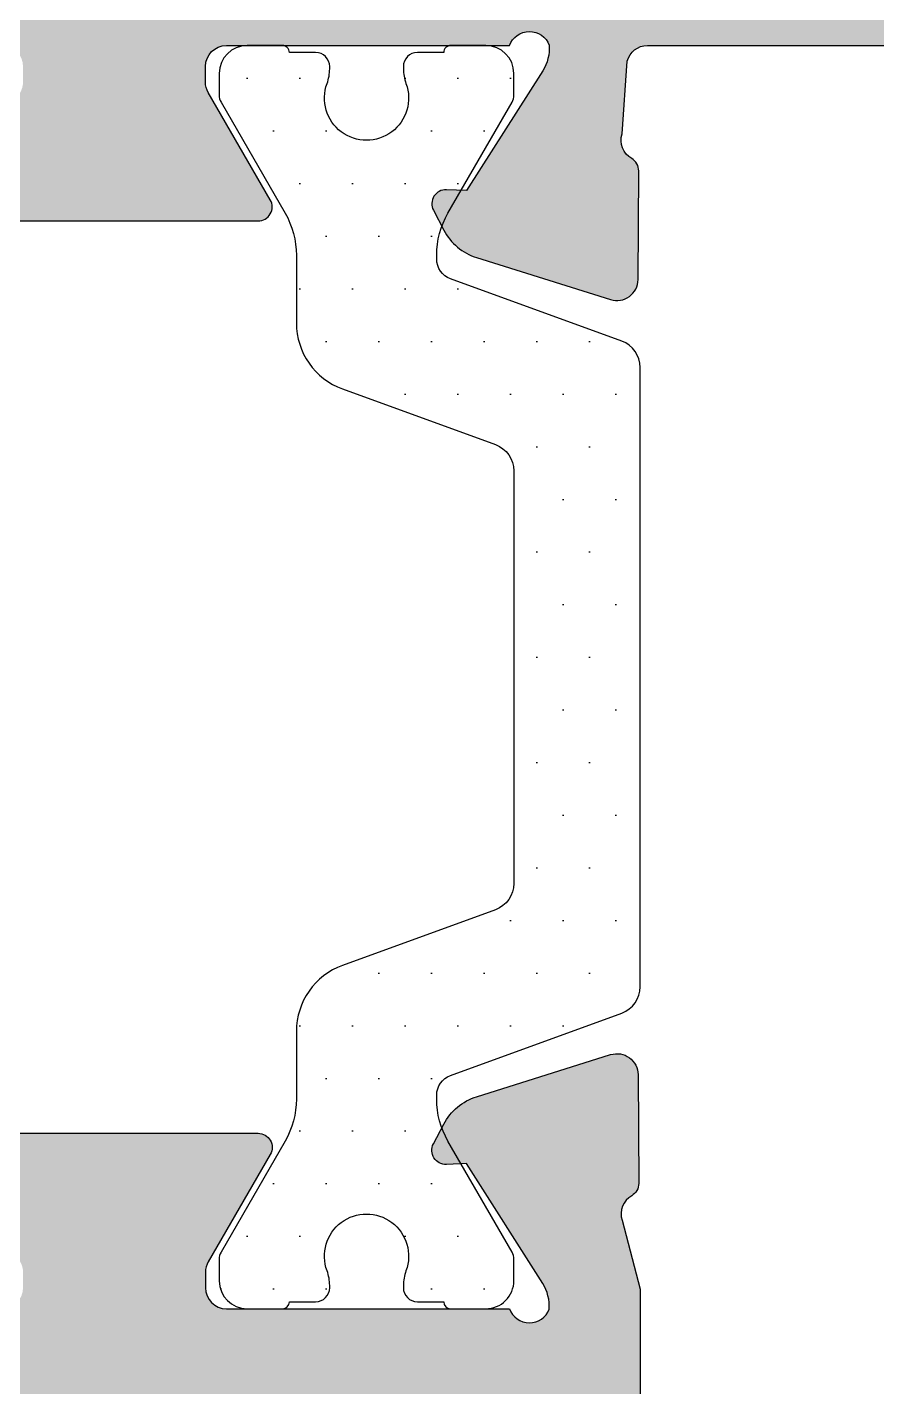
# Model space of a CAD drawing. Extents: x 0 to 1130, y -960 to 577.
# Drawn here: x 1054.22 to 1066.33, y 89.36 to 108.73 of the extents above; entities that cross this region are included whole.
import ezdxf

# ---------------------------------------------------------------- set-up
doc = ezdxf.new("R2010")
doc.units = 0
doc.header["$LTSCALE"] = 7.5
doc.header["$MEASUREMENT"] = 0
for name, color, linetype in [('FILL', 8, 'CONTINUOUS'), ('GOMMA', 3, 'CONTINUOUS'), ('GROSSA', 4, 'CONTINUOUS')]:
    doc.layers.add(name, color=color, linetype=linetype)

msp = doc.modelspace()

# ---------------------------------------------------------------- hatches: boundary and pattern name
at = {"layer": 'FILL'}
h = msp.add_hatch(color=253, dxfattribs=at)
edge = h.paths.add_edge_path()
edge.add_line((1071.757876685496, 124.6690669988194), (1071.757876685496, 114.2674926050576))
edge.add_arc((1071.457876685496, 114.2674926050576), 0.2999999999999545, -90, 0, ccw=False)
edge.add_line((1071.457876685496, 113.9674926050576), (1070.757876685496, 113.9674926050576))
edge.add_arc((1070.757876685496, 113.6674926050577), 0.2999999999999261, 89.99999999999457, 180.0000000000054)
edge.add_line((1070.457876685496, 113.6674926050576), (1070.457876685496, 110.7674926050578))
edge.add_arc((1070.157876685496, 110.7674926050578), 0.2999999999999261, -90.0000000000054, 5.4001247917767614e-12, ccw=False)
edge.add_line((1070.157876685496, 110.4674926050578), (1067.407876685496, 110.4674926050576))
edge.add_arc((1067.407876685496, 110.7674926050577), 0.3000000000000682, 179.9999999999783, 269.9999999999783, ccw=False)
edge.add_line((1067.107876685496, 110.7674926050578), (1067.107876685496, 113.6674926050576))
edge.add_arc((1066.807876685496, 113.6674926050577), 0.3000000000000114, 359.9999999999891, 465.0000000000055)
edge.add_line((1066.730230971965, 113.9572703529444), (1065.680230971965, 113.6759237008918))
edge.add_arc((1065.757876685496, 113.3861459530052), 0.2999999999998942, 105.0000000000111, 180.0000000000326)
edge.add_line((1065.457876685496, 113.386145953005), (1065.457876685496, 110.7674926050578))
edge.add_arc((1065.157876685496, 110.7674926050578), 0.3000000000000114, 269.99999999998914, 359.99999999998914, ccw=False)
edge.add_line((1065.157876685496, 110.4674926050578), (1045.761975291049, 110.4674926050577))
edge.add_arc((1045.761975291049, 110.1674926050578), 0.2999999999999545, 90, 180)
edge.add_line((1045.461975291049, 110.1674926050578), (1045.461975291049, 108.7674926050577))
edge.add_arc((1045.761975291049, 108.7674926050577), 0.2999999999999545, 180, 270)
edge.add_line((1045.761975291049, 108.4674926050577), (1047.664801458453, 108.4674926050576))
edge.add_arc((1047.664801458453, 108.1674926050576), 0.3000000000000114, 14.766462339512486, 89.99999999998909, ccw=False)
edge.add_line((1047.954893282328, 108.2439565424452), (1048.228348790632, 107.2065105272018))
edge.add_arc((1047.942079386398, 107.1167896923905), 0.2999999999999837, -60.367342136692514, 17.401720677075218, ccw=False)
edge.add_arc((1048.189298080066, 106.6821830685327), 0.1999999999999893, 119.6326578632553, 180.4017206770343)
edge.add_line((1047.989302995946, 106.6807808103242), (1048.000169321323, 105.1309865967385))
edge.add_arc((1048.300161947503, 105.1330899840516), 0.2999999999999421, 180.4017206770994, 287.4017206770999)
edge.add_line((1048.389882782314, 104.8468205798172), (1050.299692590587, 105.4453816827315))
edge.add_arc((1050.06043703109, 106.2087667606901), 0.8000000000000822, 287.4017206770994, 332.4017206771016)
edge.add_line((1050.769411024928, 105.838151223966), (1050.916340297856, 106.1192215599804))
edge.add_arc((1050.739096799397, 106.2118754441616), 0.2000000000000967, 332.4017206770346, 452.4017206770772)
edge.add_line((1050.730715667627, 106.4116997585738), (1050.442294113336, 106.3996026368653))
edge.add_line((1050.442294113336, 106.3996026368653), (1049.358230903455, 108.1076995332512))
edge.add_arc((1049.864818003524, 108.4292108239446), 0.6000000000001395, 180.0000000000244, 212.4017206771216, ccw=False)
edge.add_line((1049.264818003524, 108.4292108239443), (1049.264818003524, 108.4674926050576))
edge.add_arc((1049.547660715999, 108.3674926050576), 0.2999999999999668, 19.471220634497627, 160.5287793655025, ccw=False)
edge.add_line((1049.830503428473, 108.4674926050576), (1053.864818003524, 108.4674926050577))
edge.add_arc((1053.864818003524, 108.1674926050576), 0.3000000000000682, 2.1714186004828662e-11, 90.00000000002171, ccw=False)
edge.add_line((1054.164818003524, 108.1674926050578), (1054.164818003524, 107.9478773627869))
edge.add_arc((1053.864818003525, 107.9478773627871), 0.2999999999997272, 329.9999999999623, 359.99999999996743, ccw=False)
edge.add_line((1054.12462562466, 107.7978773627871), (1053.241057572821, 106.2674926050577))
edge.add_arc((1053.414262653578, 106.1674926050578), 0.1999999999999693, 150.0000000000391, 270.0000000000326)
edge.add_line((1053.414262653578, 105.9674926050578), (1057.515373353471, 105.9674926050576))
edge.add_arc((1057.515373353471, 106.1674926050575), 0.1999999999999176, 269.9999999999919, 390.0000000000236)
edge.add_line((1057.688578434228, 106.2674926050576), (1056.805010382389, 107.7978773627872))
edge.add_arc((1057.064818003524, 107.9478773627868), 0.2999999999997, 179.9999999999566, 209.9999999999528, ccw=False)
edge.add_line((1056.764818003524, 107.947877362787), (1056.764818003524, 108.1674926050578))
edge.add_arc((1057.064818003524, 108.1674926050578), 0.2999999999999545, 90, 180, ccw=False)
edge.add_line((1057.064818003524, 108.4674926050577), (1061.099132578575, 108.4674926050576))
edge.add_arc((1061.381975291049, 108.3674926050576), 0.2999999999999133, 20.314509662795103, 160.5287793654988, ccw=False)
edge.add_arc((1061.064818003524, 108.4292108239443), 0.5999999999999617, -32.40172067710017, 4.055507997119719, ccw=False)
edge.add_line((1061.571405103593, 108.1076995332512), (1060.487341893712, 106.3996026368653))
edge.add_line((1060.487341893712, 106.3996026368653), (1060.198920339421, 106.4116997585736))
edge.add_arc((1060.190539207651, 106.2118754441616), 0.1999999999998875, 87.59827932288778, 207.5982793229192)
edge.add_line((1060.013295709192, 106.1192215599806), (1060.16022498212, 105.838151223966))
edge.add_arc((1060.869198975958, 106.2087667606901), 0.8000000000000586, 207.5982793228985, 252.5982793229023)
edge.add_line((1060.629943416461, 105.4453816827315), (1062.539753224734, 104.8468205798172))
edge.add_arc((1062.629474059545, 105.1330899840516), 0.2999999999999499, 252.5982793229001, 359.5982793229006)
edge.add_line((1062.929466685724, 105.1309865967385), (1062.940333011102, 106.6807808103242))
edge.add_arc((1062.740337926982, 106.6821830685328), 0.1999999999999884, 359.5982793229617, 420.3673421367426)
edge.add_arc((1062.98755662065, 107.1167896923906), 0.3000000000000433, 162.5982793229135, 240.3673421366918, ccw=False)
edge.add_line((1062.701287216416, 107.2065105272019), (1062.774742724713, 108.2439565424436))
edge.add_arc((1063.064834548589, 108.1674926050576), 0.3000000000000134, 90.0000000000054, 165.2335376608022, ccw=False)
edge.add_line((1063.064834548589, 108.4674926050576), (1075.657876685496, 108.4674926050576))
edge.add_arc((1075.657876685496, 108.1674926050576), 0.3000000000000114, 1.0913936421275139e-11, 90.00000000001091, ccw=False)
edge.add_line((1075.957876685496, 108.1674926050576), (1075.957876685496, 107.7674926050576))
edge.add_arc((1076.257876685496, 107.7674926050575), 0.2999999999999545, 179.9999999999973, 270)
edge.add_line((1076.257876685496, 107.4674926050576), (1078.133612616784, 107.4674926050576))
edge.add_arc((1078.133612616784, 107.7674926050574), 0.2999999999998408, 270.0000000000109, 315.0000000000077)
edge.add_line((1078.34574465114, 107.5553605707016), (1078.870008719852, 108.0796246394135))
edge.add_arc((1078.657876685496, 108.2917566737693), 0.2999999999999843, 315.0000000000326, 360.0000000000407)
edge.add_line((1078.957876685496, 108.2917566737696), (1078.957876685496, 108.3674926050577))
edge.add_arc((1078.657876685496, 108.3674926050577), 0.2999999999999545, 0, 90)
edge.add_line((1078.657876685496, 108.6674926050576), (1077.757876685496, 108.6674926050576))
edge.add_arc((1077.757876685496, 108.9674926050578), 0.3000000000001251, 180.0000000000109, 270.00000000001086, ccw=False)
edge.add_line((1077.457876685496, 108.9674926050577), (1077.457876685496, 112.1674926050576))
edge.add_arc((1077.757876685496, 112.1674926050576), 0.3000000000000398, 89.99999999997289, 179.9999999999837, ccw=False)
edge.add_line((1077.757876685496, 112.4674926050576), (1085.657876685496, 112.4674926050576))
edge.add_arc((1085.657876685496, 112.1674926050576), 0.2999999999999829, -1.63140612130519e-11, 89.9999999999946, ccw=False)
edge.add_line((1085.957876685496, 112.1674926050575), (1085.957876685496, 108.9674926050576))
edge.add_arc((1085.657876685496, 108.9674926050575), 0.2999999999998977, -90.00000000001091, 1.0913936421275139e-11, ccw=False)
edge.add_line((1085.657876685496, 108.6674926050576), (1084.757876685496, 108.6674926050576))
edge.add_arc((1084.757876685496, 108.3674926050577), 0.2999999999999829, 90.00000000000541, 180.0000000000163)
edge.add_line((1084.457876685496, 108.3674926050576), (1084.457876685496, 108.2917566737696))
edge.add_arc((1084.757876685496, 108.2917566737697), 0.3000000000001819, 180.000000000019, 225.0000000000134)
edge.add_line((1084.54574465114, 108.0796246394135), (1085.070008719852, 107.5553605707016))
edge.add_arc((1085.282140754208, 107.7674926050574), 0.2999999999998135, 224.9999999999885, 269.9999999999891)
edge.add_line((1085.282140754208, 107.4674926050576), (1087.157876685496, 107.4674926050577))
edge.add_arc((1087.157876685496, 107.7674926050578), 0.3000000000000682, 270, 360)
edge.add_line((1087.457876685496, 107.7674926050578), (1087.457876685496, 160.4702124455451))
edge.add_arc((1085.457876685496, 160.4702124455451), 1.999999999999972, 2.442665995364016e-12, 90.00000000000081)
edge.add_line((1085.457876685496, 162.470212445545), (1075.957876685496, 162.470212445545))
edge.add_arc((1075.957876685496, 161.470212445545), 1, 90, 180)
edge.add_line((1074.957876685496, 161.470212445545), (1074.957876685496, 153.2674926050578))
edge.add_arc((1074.657876685496, 153.2674926050577), 0.2999999999999829, -89.99999999999471, 1.63140612130519e-11, ccw=False)
edge.add_line((1074.657876685496, 152.9674926050577), (1064.257876685496, 152.9674926050577))
edge.add_arc((1064.257876685496, 152.6674926050577), 0.3000000000000114, 90.00000000001086, 180.0000000000109)
edge.add_line((1063.957876685496, 152.6674926050576), (1063.957876685496, 151.7674926050578))
edge.add_arc((1064.257876685496, 151.7674926050578), 0.3000000000000398, 179.9999999999946, 270.0000000000054)
edge.add_line((1064.257876685496, 151.4674926050577), (1065.157876685496, 151.4674926050577))
edge.add_arc((1065.157876685496, 151.1674926050577), 0.3000000000000114, -1.0913936421275139e-11, 89.99999999998909, ccw=False)
edge.add_line((1065.457876685496, 151.1674926050576), (1065.457876685496, 147.4674926050576))
edge.add_line((1065.457876685496, 147.4674926050576), (1066.457876685496, 147.4674926050577))
edge.add_line((1066.457876685496, 147.4674926050577), (1066.457876685496, 142.265918211296))
edge.add_line((1066.457876685496, 142.265918211296), (1066.757876685496, 141.9674926050577))
edge.add_line((1066.757876685496, 141.9674926050577), (1066.457876685496, 141.6690669988194))
edge.add_line((1066.457876685496, 141.6690669988194), (1066.457876685496, 136.4674926050577))
edge.add_line((1066.457876685496, 136.4674926050577), (1065.457876685496, 136.4674926050577))
edge.add_line((1065.457876685496, 136.4674926050577), (1065.457876685496, 130.6488392571104))
edge.add_arc((1065.757876685496, 130.6488392571103), 0.3000000000000114, 179.9999999999891, 254.9999999999945)
edge.add_line((1065.680230971965, 130.3590615092236), (1066.730230971965, 130.0777148571709))
edge.add_arc((1066.807876685496, 130.3674926050576), 0.299999999999982, 255.0000000000102, 360.0000000000109)
edge.add_line((1067.107876685496, 130.3674926050577), (1067.107876685496, 133.2674926050578))
edge.add_arc((1067.407876685496, 133.2674926050578), 0.2999999999999545, 90, 180, ccw=False)
edge.add_line((1067.407876685496, 133.5674926050577), (1070.157876685496, 133.5674926050577))
edge.add_arc((1070.157876685496, 133.2674926050578), 0.2999999999999261, -5.5138116294983774e-12, 90.0000000000054, ccw=False)
edge.add_line((1070.457876685496, 133.2674926050578), (1070.457876685496, 130.3674926050577))
edge.add_arc((1070.757876685496, 130.3674926050577), 0.3000000000000114, 180.0000000000109, 270.0000000000109)
edge.add_line((1070.757876685496, 130.0674926050577), (1071.457876685496, 130.0674926050577))
edge.add_arc((1071.457876685496, 129.7674926050578), 0.2999999999998977, -1.0913936421275139e-11, 90.00000000001091, ccw=False)
edge.add_line((1071.757876685496, 129.7674926050578), (1071.757876685496, 125.265918211296))
edge.add_line((1071.757876685496, 125.265918211296), (1072.057876685496, 124.9674926050577))
edge.add_line((1072.057876685496, 124.9674926050577), (1071.757876685496, 124.6690669988194))
edge = h.paths.add_edge_path(flags=16)
edge.add_line((1072.157876685496, 131.8674926050578), (1072.157876685496, 134.0674926050579))
edge.add_arc((1070.984983010997, 133.880020195659), 1.187781745930467, 9.081199323082894, 91.30765849238456)
edge.add_line((1070.957876685496, 135.0674926050579), (1068.257876685496, 135.0674926050577))
edge.add_arc((1068.257876685496, 135.3674926050577), 0.3000000000000114, 180.0000000000109, 270.00000000001086, ccw=False)
edge.add_line((1067.957876685496, 135.3674926050577), (1067.957876685496, 147.9609545829038))
edge.add_line((1067.957876685496, 147.9609545829038), (1066.957876685496, 148.9609545829038))
edge.add_line((1066.957876685496, 148.9609545829038), (1066.957876685496, 151.1674926050576))
edge.add_arc((1067.257876685496, 151.1674926050576), 0.3000000000000682, 90, 180, ccw=False)
edge.add_line((1067.257876685496, 151.4674926050577), (1071.857876685496, 151.4674926050576))
edge.add_arc((1071.857876685496, 151.1674926050576), 0.2999999999999545, 0, 90, ccw=False)
edge.add_line((1072.157876685496, 151.1674926050576), (1072.157876685496, 149.7674926050578))
edge.add_arc((1072.457876685496, 149.7674926050578), 0.3000000000000682, 180, 269.9999999999783)
edge.add_line((1072.457876685496, 149.4674926050577), (1073.157876685496, 149.4674926050577))
edge.add_arc((1073.157876685496, 149.7674926050577), 0.3000000000000114, 270.0000000000109, 360.0000000000109)
edge.add_line((1073.457876685496, 149.7674926050578), (1073.457876685496, 151.1674926050578))
edge.add_arc((1073.757876685496, 151.1674926050577), 0.3000000000001251, 89.99999999998909, 179.9999999999891, ccw=False)
edge.add_line((1073.757876685496, 151.4674926050578), (1075.457876685496, 151.4674926050577))
edge.add_arc((1075.457876685496, 152.4674926050577), 1, 270, 360)
edge.add_line((1076.457876685496, 152.4674926050577), (1076.457876685496, 160.6702124455451))
edge.add_arc((1076.757876685496, 160.6702124455451), 0.3000000000000114, 90.00000000001091, 180.0000000000109, ccw=False)
edge.add_line((1076.757876685496, 160.9702124455451), (1085.457876685496, 160.9702124455451))
edge.add_arc((1085.457876685496, 160.4702124455451), 0.5, 0, 90, ccw=False)
edge.add_line((1085.957876685496, 160.4702124455451), (1085.957876685496, 153.2674926050577))
edge.add_arc((1085.657876685496, 153.2674926050577), 0.3000000000000966, 269.99999999998374, 359.99999999999454, ccw=False)
edge.add_line((1085.657876685496, 152.9674926050576), (1084.757876685496, 152.9674926050578))
edge.add_arc((1084.757876685496, 152.6674926050578), 0.3000000000000114, 90.00000000001086, 180.0000000000109)
edge.add_line((1084.457876685496, 152.6674926050578), (1084.457876685496, 151.7674926050578))
edge.add_arc((1084.757876685496, 151.7674926050577), 0.3000000000000114, 179.9999999999891, 269.9999999999891)
edge.add_line((1084.757876685496, 151.4674926050577), (1085.657876685496, 151.4674926050577))
edge.add_arc((1085.657876685496, 151.1674926050576), 0.3000000000001251, 1.0913936421275139e-11, 90.00000000001091, ccw=False)
edge.add_line((1085.957876685496, 151.1674926050576), (1085.957876685496, 114.2674926050574))
edge.add_arc((1085.657876685496, 114.2674926050574), 0.2999999999999545, -90, 0, ccw=False)
edge.add_line((1085.657876685496, 113.9674926050575), (1076.957876685496, 113.9674926050577))
edge.add_arc((1076.957876685496, 112.9674926050577), 1, 90, 180)
edge.add_line((1075.957876685496, 112.9674926050577), (1075.957876685496, 110.9674926050577))
edge.add_arc((1075.457876685496, 110.9674926050577), 0.5, -90, 0, ccw=False)
edge.add_line((1075.457876685496, 110.4674926050577), (1073.957876685496, 110.4674926050577))
edge.add_arc((1073.957876685496, 110.9674926050577), 0.5, 180, 270, ccw=False)
edge.add_line((1073.457876685496, 110.9674926050577), (1073.457876685496, 131.0674926050577))
edge.add_arc((1072.957876685496, 131.0674926050577), 0.5, 0, 90)
edge.add_line((1072.957876685496, 131.5674926050577), (1072.457876685496, 131.5674926050577))
edge.add_arc((1072.457876685496, 131.8674926050577), 0.2999999999999829, 179.9999999999837, 269.9999999999946, ccw=False)
edge = h.paths.add_edge_path(flags=16)
edge.add_line((1061.560333011102, 87.46749260505783), (1061.560333011102, 85.46749260505794))
edge.add_arc((1061.260333011102, 85.46749260505787), 0.3000000000000114, -89.99999999998909, 1.3585577107733116e-11, ccw=False)
edge.add_line((1061.260333011102, 85.16749260505787), (1060.860333011102, 85.16749260505787))
edge.add_arc((1060.860333011102, 84.86749260505792), 0.2999999999999545, 90, 180)
edge.add_line((1060.560333011102, 84.86749260505792), (1060.560333011102, 84.26749260505778))
edge.add_arc((1060.260333011102, 84.26749260505778), 0.2999999999999545, -90, 0, ccw=False)
edge.add_line((1060.260333011102, 83.96749260505783), (1050.460333011102, 83.96749260505771))
edge.add_arc((1050.460333011102, 84.26749260505784), 0.3000000000001251, 180.0000000000109, 270.00000000001086, ccw=False)
edge.add_line((1050.160333011102, 84.26749260505778), (1050.160333011102, 88.66749260505776))
edge.add_arc((1050.460333011102, 88.66749260505765), 0.3000000000000682, 89.99999999997829, 179.9999999999783, ccw=False)
edge.add_line((1050.460333011102, 88.96749260505771), (1060.260333011102, 88.96749260505771))
edge.add_arc((1060.260333011102, 88.66749260505776), 0.2999999999999545, 0, 90, ccw=False)
edge.add_line((1060.560333011102, 88.66749260505776), (1060.560333011102, 88.06749260505774))
edge.add_arc((1060.860333011102, 88.06749260505774), 0.2999999999999545, 180, 270)
edge.add_line((1060.860333011102, 87.76749260505778), (1061.260333011102, 87.76749260505778))
edge.add_arc((1061.260333011102, 87.46749260505781), 0.2999999999999687, 2.6716406864579767e-12, 90, ccw=False)
edge = h.paths.add_edge_path()
edge.add_line((1047.989302995946, 92.25420439979132), (1048.000169321323, 93.80399861337708))
edge.add_arc((1048.300161947503, 93.80189522606396), 0.2999999999999421, 72.59827932290011, 179.5982793229006, ccw=False)
edge.add_line((1048.389882782314, 94.08816463029837), (1050.299692590587, 93.48960352738402))
edge.add_arc((1050.06043703109, 92.7262184494254), 0.8000000000000822, 27.598279322898406, 72.59827932290062, ccw=False)
edge.add_line((1050.769411024928, 93.09683398614959), (1050.916340297856, 92.81576365013507))
edge.add_arc((1050.739096799397, 92.7231097659539), 0.1999999999999937, -92.40172067709472, 27.59827932294411, ccw=False)
edge.add_line((1050.730715667627, 92.52328545154182), (1050.442294113336, 92.53538257325022))
edge.add_line((1050.442294113336, 92.53538257325022), (1049.358230903455, 90.82728567686445))
edge.add_arc((1049.864818003524, 90.505774386171), 0.600000000000338, 147.598279322884, 179.999999999981)
edge.add_line((1049.264818003524, 90.5057743861712), (1049.264818003524, 90.46749260505794))
edge.add_arc((1049.547660715999, 90.56749260505796), 0.2999999999999668, 199.4712206344975, 340.5287793655024)
edge.add_line((1049.830503428473, 90.46749260505794), (1053.864818003524, 90.46749260505771))
edge.add_arc((1053.864818003524, 90.76749260505778), 0.3000000000000682, 269.9999999999783, 359.9999999999783)
edge.add_line((1054.164818003524, 90.76749260505767), (1054.164818003524, 90.98710784732839))
edge.add_arc((1053.864818003524, 90.98710784732833), 0.3000000000001535, 1.085629331272325e-11, 30.00000000001576)
edge.add_line((1054.12462562466, 91.13710784732848), (1053.241057572821, 92.66749260505776))
edge.add_arc((1053.414262653578, 92.76749260505768), 0.200000000000047, 89.99999999998369, 209.9999999999668, ccw=False)
edge.add_line((1053.414262653578, 92.96749260505771), (1057.515373353471, 92.96749260505771))
edge.add_arc((1057.515373353471, 92.76749260505778), 0.1999999999999318, -30.00000000002001, 90.00000000000807, ccw=False)
edge.add_line((1057.688578434228, 92.66749260505776), (1056.805010382389, 91.13710784732825))
edge.add_arc((1057.064818003524, 90.98710784732862), 0.2999999999997, 150.0000000000472, 180.0000000000434)
edge.add_line((1056.764818003524, 90.98710784732839), (1056.764818003524, 90.76749260505767))
edge.add_arc((1057.064818003524, 90.76749260505767), 0.2999999999999545, 180, 270)
edge.add_line((1057.064818003524, 90.46749260505771), (1061.099132578574, 90.46749260505771))
edge.add_arc((1061.381975291049, 90.56749260505774), 0.2999999999999133, 199.4712206345012, 339.6854903372049)
edge.add_arc((1061.064818003523, 90.505774386171), 0.5999999999999617, 355.9444920028803, 392.4017206771002)
edge.add_line((1061.571405103593, 90.82728567686411), (1060.487341893712, 92.53538257324999))
edge.add_line((1060.487341893712, 92.53538257324999), (1060.198920339421, 92.5232854515416))
edge.add_arc((1060.190539207651, 92.7231097659537), 0.2000000000000117, 152.4017206770669, 272.4017206770863, ccw=False)
edge.add_line((1060.013295709191, 92.81576365013484), (1060.160224982119, 93.09683398614936))
edge.add_arc((1060.869198975957, 92.72621844942519), 0.8000000000000586, 107.4017206770977, 152.4017206771015, ccw=False)
edge.add_line((1060.62994341646, 93.48960352738379), (1062.539753224734, 94.08816463029814))
edge.add_arc((1062.629474059545, 93.80189522606373), 0.2999999999999499, 0.40172067709937664, 107.40172067709989, ccw=False)
edge.add_line((1062.929466685724, 93.80399861337685), (1062.940333011101, 92.2542043997912))
edge.add_arc((1062.740337926982, 92.25280214158268), 0.1999999999999884, -60.36734213674259, 0.4017206770383268, ccw=False)
edge.add_arc((1062.98755662065, 91.81819551772483), 0.3000000000001084, 119.6326578633136, 197.4017206770962)
edge.add_line((1062.701287216415, 91.72847468291343), (1062.960333011102, 90.74569679287958))
edge.add_line((1062.960333011102, 90.74569679287958), (1062.960333011102, 82.76749260505767))
edge.add_arc((1062.660333011102, 82.76749260505767), 0.2999999999999545, -90, 0, ccw=False)
edge.add_line((1062.660333011102, 82.46749260505771), (1040.260333011102, 82.46749260505794))
edge.add_arc((1040.260333011102, 82.76749260505795), 0.3000000000000114, 180.0000000000109, 270.00000000001086, ccw=False)
edge.add_line((1039.960333011102, 82.7674926050579), (1039.960333011102, 83.66749260505776))
edge.add_arc((1040.260333011102, 83.66749260505784), 0.2999999999999829, 90.0000000000054, 180.0000000000163, ccw=False)
edge.add_line((1040.260333011102, 83.96749260505783), (1048.360333011102, 83.96749260505771))
edge.add_arc((1048.360333011102, 84.26749260505778), 0.3000000000000682, 270, 360)
edge.add_line((1048.660333011102, 84.26749260505778), (1048.660333011102, 87.96749260505771))
edge.add_arc((1047.660333011102, 87.96749260505774), 0.9999999999999716, 359.9999999999984, 449.9999999999952)
edge.add_line((1047.660333011102, 88.96749260505771), (1045.259524530164, 88.96749260505794))
edge.add_arc((1045.259524530164, 88.6674926050579), 0.3000000000000398, 90.00000000001629, 180.0000000000271)
edge.add_line((1044.959524530164, 88.66749260505776), (1044.959524530164, 88.2674926050579))
edge.add_arc((1044.659524530164, 88.26749260505787), 0.300000000000054, -105.00000000001722, 5.4001247917767614e-12, ccw=False)
edge.add_line((1044.581878816633, 87.97771485717112), (1044.181878816633, 88.08489453414381))
edge.add_arc((1044.259524530164, 88.37467228203045), 0.2999999999998922, 180.0000000000163, 255.0000000000113, ccw=False)
edge.add_line((1043.959524530164, 88.37467228203036), (1043.959524530164, 90.16749260505776))
edge.add_arc((1044.259524530164, 90.16749260505769), 0.3000000000000256, 89.99999999999193, 179.9999999999864, ccw=False)
edge.add_line((1044.259524530164, 90.46749260505771), (1047.664801458453, 90.4674926050576))
edge.add_arc((1047.664801458453, 90.76749260505761), 0.3000000000000114, 269.9999999999837, 345.2335376604651)
edge.add_line((1047.954893282328, 90.69102866766991), (1048.228348790632, 91.72847468291366))
edge.add_arc((1047.942079386397, 91.81819551772504), 0.3000000000001304, 342.598279322908, 420.367342136683)
edge.add_arc((1048.189298080066, 92.25280214158286), 0.1999999999998836, 179.5982793229818, 240.3673421367649, ccw=False)
h = msp.add_hatch(dxfattribs=at)
h.set_pattern_fill('DOTS', color=2, scale=12, style=0)
h.set_pattern_definition([(0, (926.1105902846175, -8.699583986526704e-07), (0.375, 0.75), [0, -0.75])])
edge = h.paths.add_edge_path()
edge.add_arc((1056.860333011102, 105.4793193006025), 1.199999999999958, 1.4210854715202004e-12, 29.981639368849528, ccw=False)
edge.add_line((1058.060333011102, 105.4793193006025), (1058.060333011102, 104.5142998852092))
edge.add_arc((1059.060333011102, 104.5142998852092), 1.000000000000085, 180, 250)
edge.add_line((1058.718312867776, 103.5746072644232), (1060.897141068432, 102.7815786538047))
edge.add_arc((1060.760333011102, 102.4057016054904), 0.4000000000000074, 1.9895196601282805e-12, 69.99999999999778, ccw=False)
edge.add_line((1061.160333011102, 102.4057016054904), (1061.160333011102, 96.52893625538536))
edge.add_arc((1060.760333011102, 96.52893625538536), 0.4000000000000341, 289.99999999999704, 359.9999999999939, ccw=False)
edge.add_line((1060.897141068432, 96.15305920707101), (1058.718312867776, 95.36003059645259))
edge.add_arc((1059.060333011102, 94.4203379756666), 1.00000000000011, 110.0000000000012, 180.0000000000008)
edge.add_line((1058.060333011102, 94.42033797566648), (1058.060333011102, 93.4553185602731))
edge.add_arc((1056.860333011102, 93.45531856027321), 1.199999999999989, 330.01836063115053, 359.99999999999795, ccw=False)
edge.add_line((1057.89975571436, 92.85565161608577), (1056.987095893892, 91.27370792727436))
edge.add_arc((1057.160333011102, 91.17376343657634), 0.199999999999871, 150.0183606310943, 179.999999999943)
edge.add_line((1056.960333011102, 91.17376343657645), (1056.960333011102, 90.86731893043782))
edge.add_arc((1057.360333011102, 90.86731893043782), 0.3999999999999773, 179.999999999998, 270)
edge.add_line((1057.360333011102, 90.46731893043784), (1057.860333011102, 90.46731893043784))
edge.add_arc((1057.860333011102, 90.56731893043786), 0.09999999999999432, 269.9999999999837, 359.9999999999837)
edge.add_line((1057.960333011102, 90.56731893043775), (1058.335333011102, 90.56731893043775))
edge.add_arc((1058.335333011102, 90.7673189304378), 0.1999999999999744, 270.0000000000163, 360.0000000000122)
edge.add_line((1058.535333011102, 90.7673189304378), (1058.535333011102, 90.79973660322275))
edge.add_arc((1057.935333011102, 90.7997366032256), 0.6000000000004206, 359.9999999997327, 380.3641348061766)
edge.add_arc((1059.060333011102, 91.21731893043773), 0.599999999999971, -20.36413480526818, 200.3641348064429, ccw=False)
edge.add_arc((1060.185333011143, 90.79973660321832), 0.600000000041038, 159.6358651933495, 179.9999999995861)
edge.add_line((1059.585333011102, 90.79973660322264), (1059.585333011102, 90.76731893043768))
edge.add_arc((1059.785333011102, 90.76731893043768), 0.1999999999999886, 180, 270)
edge.add_line((1059.785333011102, 90.56731893043764), (1060.160333011102, 90.56731893043764))
edge.add_arc((1060.260333011102, 90.56731893043775), 0.09999999999993747, 180.0000000000407, 270.0000000000488)
edge.add_line((1060.260333011102, 90.46731893043784), (1060.760333011102, 90.46731893043784))
edge.add_arc((1060.760333011102, 90.8673189304377), 0.3999999999999062, 269.9999999999919, 359.9999999999857)
edge.add_line((1061.160333011102, 90.86731893043759), (1061.160333011102, 91.17376343657622))
edge.add_arc((1060.960333011102, 91.17376343657634), 0.2000000000000455, 4.071109992272376e-12, 29.98163936886262)
edge.add_line((1061.133570128312, 91.27370792727424), (1060.220910307844, 92.85565161608542))
edge.add_arc((1061.260333011101, 93.45531856027264), 1.199999999998543, 180.0000000000237, 209.9816393688737, ccw=False)
edge.add_line((1060.060333011102, 93.45531856027219), (1060.060333011102, 93.51006817599398))
edge.add_arc((1060.360333011102, 93.51006817599387), 0.3000000000000682, 109.9999999999961, 179.9999999999946, ccw=False)
edge.add_line((1060.257726968104, 93.79197596222969), (1062.697141068432, 94.67985008379833))
edge.add_arc((1062.560333011102, 95.05572713211279), 0.4000000000000378, 289.9999999999963, 359.999999999996)
edge.add_line((1062.960333011102, 95.05572713211279), (1062.960333011102, 103.8789107287631))
edge.add_arc((1062.560333011102, 103.878910728763), 0.4000000000000341, 6.106664988409431e-12, 70.00000000000297)
edge.add_line((1062.697141068432, 104.2547877770775), (1060.257726968104, 105.1426618986461))
edge.add_arc((1060.360333011102, 105.4245696848818), 0.299999999999947, 180.0000000000054, 250.0000000000067, ccw=False)
edge.add_line((1060.060333011102, 105.4245696848817), (1060.060333011102, 105.4793193006025))
edge.add_arc((1061.260333011102, 105.4793193006026), 1.200000000000159, 150.0183606311529, 180.0000000000013, ccw=False)
edge.add_line((1060.220910307843, 106.0789862447901), (1061.133570128311, 107.6609299336014))
edge.add_arc((1060.960333011102, 107.7608744242993), 0.2000000000000149, 330.0183606311368, 360.0000000000081)
edge.add_line((1061.160333011102, 107.7608744242993), (1061.160333011102, 108.0673189304381))
edge.add_arc((1060.760333011102, 108.0673189304381), 0.3999999999999773, 359.999999999998, 449.9999999999919)
edge.add_line((1060.760333011102, 108.467318930438), (1060.260333011102, 108.467318930438))
edge.add_arc((1060.260333011102, 108.367318930438), 0.1000000000000085, 89.99999999998371, 179.9999999999919)
edge.add_line((1060.160333011102, 108.367318930438), (1059.785333011102, 108.367318930438))
edge.add_arc((1059.785333011102, 108.167318930438), 0.2000000000000313, 90, 179.9999999999959)
edge.add_line((1059.585333011102, 108.167318930438), (1059.585333011102, 108.134901257653))
edge.add_arc((1060.185333011137, 108.1349012576563), 0.6000000000346688, 180.0000000003148, 200.364134806759)
edge.add_arc((1059.060333011102, 107.7173189304381), 0.5999999999999573, -200.3641348064442, 20.364134805269487, ccw=False)
edge.add_arc((1057.935333011102, 108.1349012576503), 0.6000000000004211, 339.6358651938234, 360.0000000002673)
edge.add_line((1058.535333011102, 108.134901257653), (1058.535333011102, 108.167318930438))
edge.add_arc((1058.335333011102, 108.167318930438), 0.1999999999999318, 359.9999999999918, 450)
edge.add_line((1058.335333011102, 108.367318930438), (1057.960333011102, 108.367318930438))
edge.add_arc((1057.860333011102, 108.367318930438), 0.1000000000000227, 8.142219984544751e-12, 90)
edge.add_line((1057.860333011102, 108.467318930438), (1057.360333011102, 108.4673189304378))
edge.add_arc((1057.360333011102, 108.067318930438), 0.3999999999999346, 89.99999999999186, 179.9999999999939)
edge.add_line((1056.960333011102, 108.067318930438), (1056.960333011102, 107.7608744242992))
edge.add_arc((1057.160333011102, 107.7608744242992), 0.1999999999999886, 179.9999999999878, 209.9816393688344)
edge.add_line((1056.987095893892, 107.6609299336013), (1057.89975571436, 106.0789862447899))

# ---------------------------------------------------------------- linework, layer by layer
at = {"layer": 'GOMMA'}
msp.add_lwpolyline([(1057.89975571436, 106.0789862447899, -0.1315709965249151), (1058.060333011102, 105.4793193006025), (1058.060333011102, 104.5142998852092, 0.3152987888789834), (1058.718312867776, 103.5746072644232), (1060.897141068432, 102.7815786538048, -0.3152987888789685), (1061.160333011102, 102.4057016054904), (1061.160333011102, 96.52893625538536, -0.3152987888789731), (1060.897141068432, 96.15305920707101), (1058.718312867776, 95.36003059645259, 0.3152987888789835), (1058.060333011102, 94.42033797566648), (1058.060333011102, 93.45531856027321, -0.1315709965249134), (1057.89975571436, 92.85565161608577), (1056.987095893892, 91.27370792727436, 0.1315709965249248), (1056.960333011102, 91.17376343657645), (1056.960333011102, 90.86731893043782, 0.414213562373095), (1057.360333011102, 90.46731893043784), (1057.860333011102, 90.46731893043784, 0.4142135623731159), (1057.960333011102, 90.56731893043775), (1058.335333011102, 90.56731893043775, 0.4142135623730846), (1058.535333011102, 90.7673189304378), (1058.535333011102, 90.79973660322275, 0.08908988666291397), (1058.497833011103, 91.00852776683041, -1.437850957509614), (1059.622833011106, 91.00852776684201, 0.08908988666199938), (1059.585333011102, 90.79973660322264), (1059.585333011102, 90.76731893043768, 0.4142135623731054), (1059.785333011102, 90.56731893043764), (1060.160333011102, 90.56731893043764, 0.4142135623731159), (1060.260333011102, 90.46731893043784), (1060.760333011102, 90.46731893043784, 0.414213562373069), (1061.160333011102, 90.86731893043759), (1061.160333011102, 91.17376343657634, 0.1315709965249545), (1061.133570128312, 91.27370792727424), (1060.220910307844, 92.85565161608542, -0.131570996524922), (1060.060333011102, 93.45531856027219), (1060.060333011102, 93.51006817599398, -0.3152987888789811), (1060.257726968104, 93.79197596222969), (1062.697141068432, 94.67985008379844, 0.3152987888789736), (1062.960333011102, 95.05572713211279), (1062.960333011102, 103.8789107287631, 0.3152987888789731), (1062.697141068432, 104.2547877770775), (1060.257726968104, 105.142661898646, -0.315298788878987), (1060.060333011102, 105.4245696848817), (1060.060333011102, 105.4793193006025, -0.1315709965249166), (1060.220910307843, 106.0789862447901), (1061.133570128312, 107.6609299336013, 0.131570996525011), (1061.160333011102, 107.7608744242993), (1061.160333011102, 108.0673189304381, 0.414213562373069), (1060.760333011102, 108.467318930438), (1060.260333011102, 108.467318930438, 0.4142135623731159), (1060.160333011102, 108.367318930438), (1059.785333011102, 108.367318930438, 0.414213562373095), (1059.585333011102, 108.167318930438), (1059.585333011102, 108.134901257653, 0.08908988666291284), (1059.622833011106, 107.9261100940338, -1.437850957509665), (1058.497833011103, 107.9261100940454, 0.08908988666291306), (1058.535333011102, 108.134901257653), (1058.535333011102, 108.167318930438, 0.4142135623731262), (1058.335333011102, 108.367318930438), (1057.960333011102, 108.367318930438, 0.414213562373095), (1057.860333011102, 108.467318930438), (1057.360333011102, 108.467318930438, 0.414213562373095), (1056.960333011102, 108.067318930438), (1056.960333011102, 107.7608744242992, 0.1315709965249081), (1056.987095893892, 107.6609299336013)], format="xyb", close=True, dxfattribs=at)
at = {"layer": 'GROSSA'}
for points in [[(1053.414262653578, 105.9674926050578), (1057.515373353471, 105.9674926050576, 0.5773502691898242), (1057.688578434228, 106.2674926050576), (1056.805010382389, 107.7978773627872, -0.1316524975873793), (1056.764818003524, 107.947877362787), (1056.764818003524, 108.1674926050578, -0.414213562373095), (1057.064818003524, 108.4674926050577), (1061.099132578575, 108.4674926050576, -0.7016017656701642), (1061.663315604871, 108.4716445508803, -0.1604301726527517), (1061.571405103593, 108.1076995332512), (1060.487341893712, 106.3996026368653), (1060.198920339421, 106.4116997585736, 0.5773502691898305), (1060.013295709192, 106.1192215599806), (1060.16022498212, 105.838151223966, 0.1989123673796727), (1060.629943416461, 105.4453816827315), (1062.539753224734, 104.8468205798172, 0.5040414943246766), (1062.929466685724, 105.1309865967385), (1062.940333011102, 106.6807808103242, 0.2715490385397591), (1062.83922540445, 106.8560257180759, -0.3529849633649126), (1062.701287216416, 107.2065105272019), (1062.774742724713, 108.2439565424436, -0.3405910713423714), (1063.064834548589, 108.4674926050576), (1075.657876685496, 108.4674926050576, -0.414213562373095)], [(1053.414262653578, 92.96749260505771), (1057.515373353471, 92.96749260505771, -0.5773502691897896), (1057.688578434228, 92.66749260505776), (1056.805010382389, 91.13710784732825, 0.1316524975873853), (1056.764818003524, 90.98710784732839), (1056.764818003524, 90.76749260505767, 0.414213562373095), (1057.064818003524, 90.46749260505771), (1061.099132578574, 90.46749260505771, 0.7016017656701524), (1061.663315604871, 90.46334065923497, 0.1604301726527544), (1061.571405103593, 90.82728567686411), (1060.487341893712, 92.53538257324999), (1060.198920339421, 92.5232854515416, -0.5773502691897573), (1060.013295709191, 92.81576365013484), (1060.160224982119, 93.09683398614936, -0.1989123673796728), (1060.62994341646, 93.48960352738379), (1062.539753224734, 94.08816463029814, -0.5040414943246767), (1062.929466685724, 93.80399861337685), (1062.940333011101, 92.2542043997912, -0.271549038539759), (1062.839225404449, 92.07895949203953, 0.3529849633649276), (1062.701287216415, 91.72847468291343), (1062.960333011102, 90.74569679287958), (1062.960333011102, 82.76749260505767, -0.414213562373095)]]:
    msp.add_lwpolyline(points, format="xyb", dxfattribs=at)

doc.saveas('drawing.dxf')
